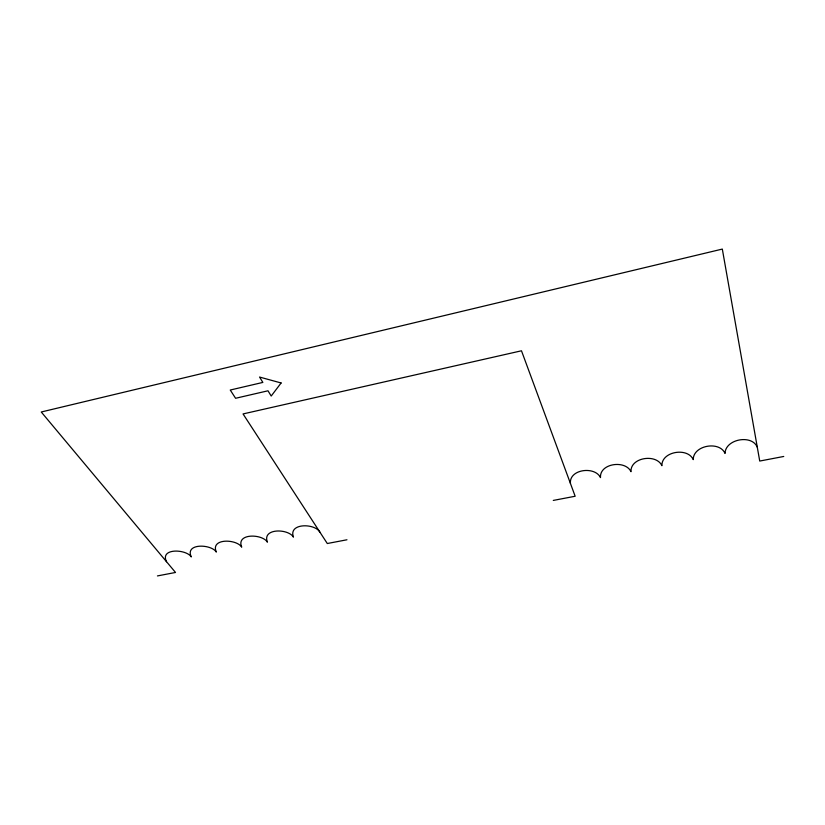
<?xml version="1.0" encoding="UTF-8"?>
<svg xmlns="http://www.w3.org/2000/svg" width="825" height="825" viewBox="0 0 825 825"><rect width="100%" height="100%" fill="white"/><g stroke="black" fill="none" stroke-linecap="round" stroke-linejoin="round"><path stroke-width="1.24" d="M157.441 575.922L175.519 572.467L41.25 411.995L722.318 249.078L759.732 461.051L783.75 456.462M346.964 539.777L327.298 543.52L243.045 413.933L521.482 350.79L575.159 496.248L553.286 500.424M166.526 561.732C159.545 547.738 186.357 549.079 191.276 556.927C184.625 542.881 211.375 544.026 216.336 552.069C210.024 537.952 236.703 538.921 241.715 547.15C235.733 532.971 262.371 533.734 267.424 542.169C261.762 527.959 288.358 528.474 293.452 537.127C288.131 522.864 314.686 523.143 319.811 532.012M570.436 483.429C569.002 469.157 594.846 465.867 600.497 477.593C599.414 463.289 625.35 459.69 630.991 471.683C630.217 457.37 656.298 453.41 661.908 465.692C661.454 451.378 687.679 447.037 693.248 459.618C693.103 445.325 719.513 440.571 725.041 453.451C725.216 439.168 751.812 434.002 757.288 447.202M281.108 382.975L271.208 396.031L267.991 390.792L235.589 398.279L230.247 390.029L262.855 382.418L259.555 377.046L281.108 382.975"/></g></svg>
